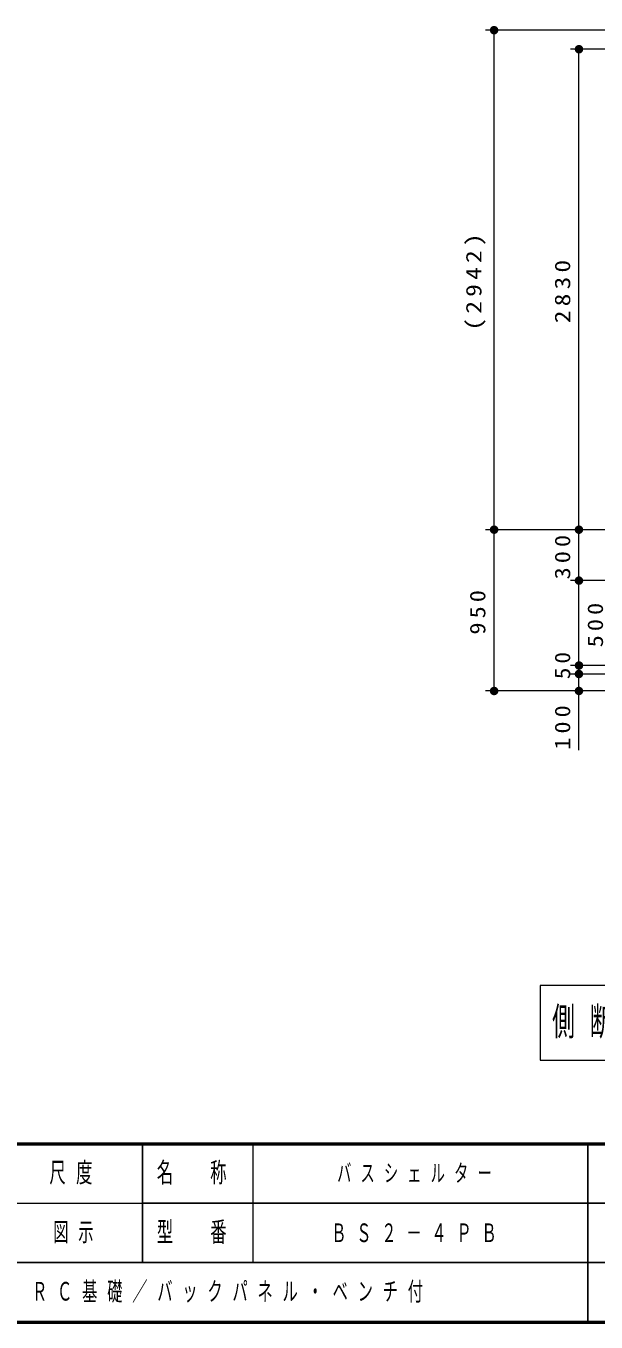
# Model space of a CAD drawing. Units: millimetres on the paper, with parts at other scales. Extents: x -385 to 145, y 0 to 323.
# Drawn here: x -201.2 to -134, y 0 to 152.7 of the extents above; entities that cross this region are included whole.
import ezdxf

# ---------------------------------------------------------------- set-up
doc = ezdxf.new("R2010")
doc.units = ezdxf.units.MM
doc.layers.add('LY_1', color=7, linetype='Continuous', lineweight=25)
doc.layers.add('LY_2', color=7, linetype='Continuous', lineweight=13)
doc.layers.add('LY_3', color=7, linetype='Continuous')
doc.styles.add('ＭＳ ゴシック', font='')
doc.styles.get('ＭＳ ゴシック').set_extended_font_data('MS Gothic')

# ---------------------------------------------------------------- blocks, each defined once
blk = doc.blocks.new('filled_dot')
at = {"color": 0, "linetype": 'Continuous', "lineweight": -2, "const_width": 1.25}
blk.add_lwpolyline([(-0.625, 0, 1), (0.625, 0, 1)], format="xyb", close=True, dxfattribs=at)

msp = doc.modelspace()

# ---------------------------------------------------------------- linework, layer by layer
at = {"layer": 'LY_1', "lineweight": 13}
for p, q in [((-127.105, 152.188), (-147.053, 152.188)), ((-146.053, 93.344), (-146.053, 152.188)), ((-127.053, 149.944), (-137.053, 149.944)), ((-136.053, 93.344), (-136.053, 149.944)), ((-127.053, 93.344), (-147.053, 93.344)), ((-146.053, 74.344), (-146.053, 93.344)), ((-136.053, 87.344), (-136.053, 93.344)), ((-111.358, 87.344), (-137.053, 87.344)), ((-136.053, 77.344), (-136.053, 87.344)), ((-136.053, 76.344), (-136.053, 79.514)), ((-112.358, 77.344), (-137.053, 77.344)), ((-112.358, 77.344), (-137.053, 77.344)), ((-112.358, 76.344), (-137.053, 76.344)), ((-136.053, 67.358), (-136.053, 76.344)), ((-137.053, 74.344), (-147.053, 74.344)), ((-112.358, 74.344), (-137.053, 74.344)), ((-140.617, 39.634), (-140.617, 30.834)), ((-88.317, 39.634), (-140.617, 39.634)), ((-140.617, 30.834), (-88.317, 30.834))]:
    msp.add_line(p, q, dxfattribs=at)
at = {"layer": 'LY_2', "lineweight": 50}
for p, q in [((-385, 21), (0, 21)), ((-385, 0), (0, 0))]:
    msp.add_line(p, q, dxfattribs=at)
at = {"layer": 'LY_2', "color": 211, "lineweight": 25}
for p, q in [((-187.5, 21), (-187.5, 7)), ((-135, 21), (-135, 0)), ((-187.5, 14), (-70, 14)), ((-242.5, 7), (0, 7))]:
    msp.add_line(p, q, dxfattribs=at)
at = {"layer": 'LY_2'}
for p, q in [((-174.5, 21), (-174.5, 7)), ((-242.5, 14), (-187.5, 14))]:
    msp.add_line(p, q, dxfattribs=at)

# ---------------------------------------------------------------- block references
at = {"layer": 'LY_1', "lineweight": 13, "xscale": 0.4, "yscale": 0.4}
for p, rotation in [((-146.053, 152.188), 270), ((-136.053, 149.944), 270), ((-146.053, 93.344), 90), ((-146.053, 93.344), 270), ((-136.053, 93.344), 90), ((-136.053, 93.344), 270), ((-136.053, 87.344), 90), ((-136.053, 87.344), 270), ((-136.053, 77.344), 90), ((-136.053, 77.344), 270), ((-136.053, 76.344), 270), ((-136.053, 76.344), 90), ((-146.053, 74.344), 90), ((-136.053, 74.344), 90)]:
    msp.add_blockref('filled_dot', p, dxfattribs=dict(at, rotation=rotation))

# ---------------------------------------------------------------- texts
at = {"layer": 'LY_1', "char_height": 1.833, "rotation": 90, "style": 'ＭＳ ゴシック'}
for s, insert, attachment_point in [('\\T1.33;\\W1.2;(2942)', (-147.053, 122.766), 8), ('\\T1.33;\\W1.2;2830', (-137.053, 121.644), 8), ('\\T1.33;\\W1.15;300', (-137.053, 90.344), 8), ('\\T1.33;\\W1.15;950', (-147.053, 83.844), 8), ('\\T1.33;\\W1.15;500', (-135.053, 82.344), 2), ('\\T1.34;\\W1.1;50', (-137.053, 77.567), 8), ('\\T1.33;\\W1.15;100', (-137.053, 70.275), 8)]:
    msp.add_mtext(s, dxfattribs=dict(at, insert=insert, attachment_point=attachment_point))
at = {"layer": 'LY_1', "attachment_point": 4, "style": 'ＭＳ ゴシック'}
for s, insert, char_height in [('\\T1.64;\\W0.6;側断面図\u3000Ｓ＝１／５０', (-139.217, 35.234), 3.299), ('\\T1.64;\\W0.6;バスシェルター', (-164.55, 17.5), 2.053), ('\\T1.64;\\W0.6;ＢＳ２－４ＰＢ', (-165.25, 10.5), 2.199), ('\\T1.64;\\W0.6;ＲＣ基礎／バックパネル・ベンチ付', (-200.5, 3.5), 2.199)]:
    msp.add_mtext(s, dxfattribs=dict(at, insert=insert, char_height=char_height))
at = {"layer": 'LY_2', "color": 4, "char_height": 2.346, "attachment_point": 4, "style": 'ＭＳ ゴシック'}
for s, insert in [('\\T1.64;\\W0.6;尺度', (-198.45, 17.5)), ('\\T1.64;\\W0.6;名\u3000称', (-185.8, 17.5)), ('\\T1.64;\\W0.6;型\u3000番', (-185.8, 10.5))]:
    msp.add_mtext(s, dxfattribs=dict(at, insert=insert))
at = {"layer": 'LY_3', "insert": (-198, 10.5), "char_height": 2.199, "attachment_point": 4, "style": 'ＭＳ ゴシック'}
msp.add_mtext('\\T1.64;\\W0.6;図示', dxfattribs=at)

doc.saveas('drawing.dxf')
